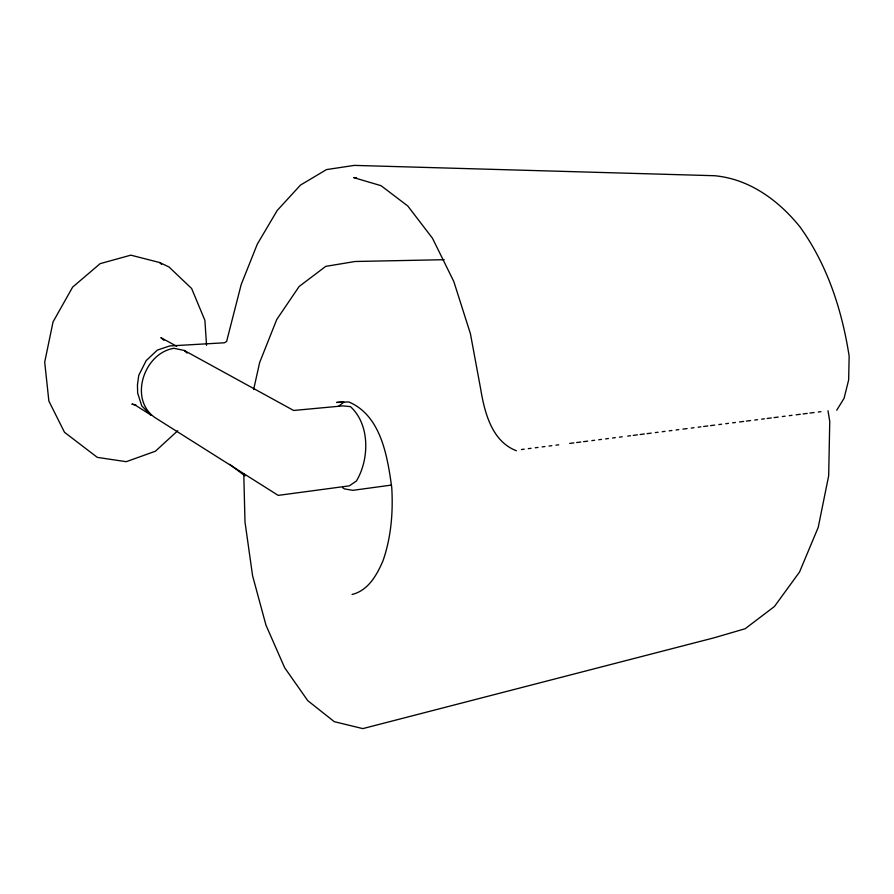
<?xml version="1.0" encoding="UTF-8"?>
<svg xmlns="http://www.w3.org/2000/svg" width="894" height="894" viewBox="0 0 894 894"><rect width="100%" height="100%" fill="white"/><g stroke="black" fill="none" stroke-linecap="round" stroke-linejoin="round"><path stroke-width="1.34" d="M253.628 389.549L259.662 362.495L276.76 319.482L299.132 286.493L325.751 266.367L355.097 261.495L444.162 259.696M836.75 410.178L844.07 398.311L848.652 379.961L849.155 356.17C842.003 310.14 827.419 264.937 799.951 226.852C778.473 200.278 749.384 178.901 714.474 175.716L354.348 165.39L326.5 169.592L300.485 185.08L277.196 210.481L257.282 244.185L241.201 284.527L226.584 341.553L224.349 342.793L169.737 345.944L157.355 350.09L146.191 360.606L138.749 375.335L137.452 384.901L137.654 393.092L141.744 405.831L150.885 415.218M177.682 430.774L155.388 451.235L126.233 461.684L97.323 457.382L64.502 432.294L48.868 401.06L44.7 362.148L53.048 321.885L72.649 287.097L100.15 263.641L130.826 255.159L159.635 262.523L168.955 266.948L191.618 288.483L204.916 320.387L206.536 345.308M338.871 406.021L343.743 402.278M352.068 594.476C368.328 590.498 376.866 574.987 383.012 560.75C391.17 537.26 393.204 512.262 391.751 487.554C387.471 456.666 381.179 415.598 348.749 401.931L336.669 402.445L343.609 401.819M391.483 485.073L352.851 490.337L344.492 488.906L342.514 487.621M521.437 449.526L524.197 449.168M528.332 448.654L531.103 448.296M535.238 447.771L537.998 447.425M542.144 446.899L544.904 446.553M549.039 446.028L551.799 445.681M555.945 445.156L558.705 444.81M569.746 443.413L573.892 442.888M576.652 442.541L580.798 442.016M583.558 441.67L587.693 441.144M591.839 440.619L594.599 440.273M598.745 439.747L601.506 439.401M605.64 438.876L608.401 438.529M612.546 438.004L615.307 437.658M619.453 437.132L622.213 436.786M627.733 436.093L630.494 435.736M633.254 435.389L637.388 434.864M640.149 434.518L644.295 433.992M647.055 433.646L651.201 433.121M655.336 432.595L658.096 432.249M662.242 431.724L665.002 431.377M669.148 430.852L671.908 430.506M676.043 429.98L678.803 429.634M682.949 429.109L687.095 428.584M691.23 428.07L693.99 427.712M698.136 427.198L700.896 426.84M703.656 426.494L707.791 425.969M710.562 425.622L714.697 425.097M718.843 424.572L721.603 424.225M725.738 423.7L728.498 423.354M732.644 422.828L735.404 422.482M739.55 421.957L743.685 421.432M746.445 421.085L750.591 420.56M754.737 420.046L757.497 419.688M761.632 419.174L764.392 418.817M767.153 418.47L771.298 417.945M774.059 417.599L778.205 417.073M782.339 416.548L785.1 416.202M789.246 415.676L792.006 415.33M796.141 414.805L800.286 414.28M803.047 413.933L807.193 413.408M809.953 413.062L814.088 412.536M818.234 412.022L820.994 411.665M356.505 177.682L353.722 177.627L381.056 185.684L407.776 205.989L432.484 238.273L453.794 281.476L470.412 333.685L480.57 388.421C484.492 412.067 491.588 441.256 516.408 450.755M135.787 404.792L131.865 404.088L135.385 405.206L150.728 414.894M184.309 350.482L174.006 348.302C143.588 353.018 128.144 400.467 155.88 418.157L278.19 495.377L349.342 485.855L356.404 481.006C369.434 459.371 370.116 424.527 350.459 406.636L342.938 405.887L293.623 410.469L184.309 350.482L187.125 353.119M176.654 346.269L160.864 337.608L163.926 340.357M244.945 475.887L229.724 464.344M159.635 262.523L161.602 264.378M828.012 410.771L829.755 421.521L828.671 475.82L818.211 527.393L799.527 572.037L774.428 606.512L745.16 628.728L714.06 637.813L362.83 728.61L334.311 721.693L307.782 700.673L284.638 667.684L265.976 625.174L252.577 575.725L245.001 521.984L243.771 473.574"/></g></svg>
